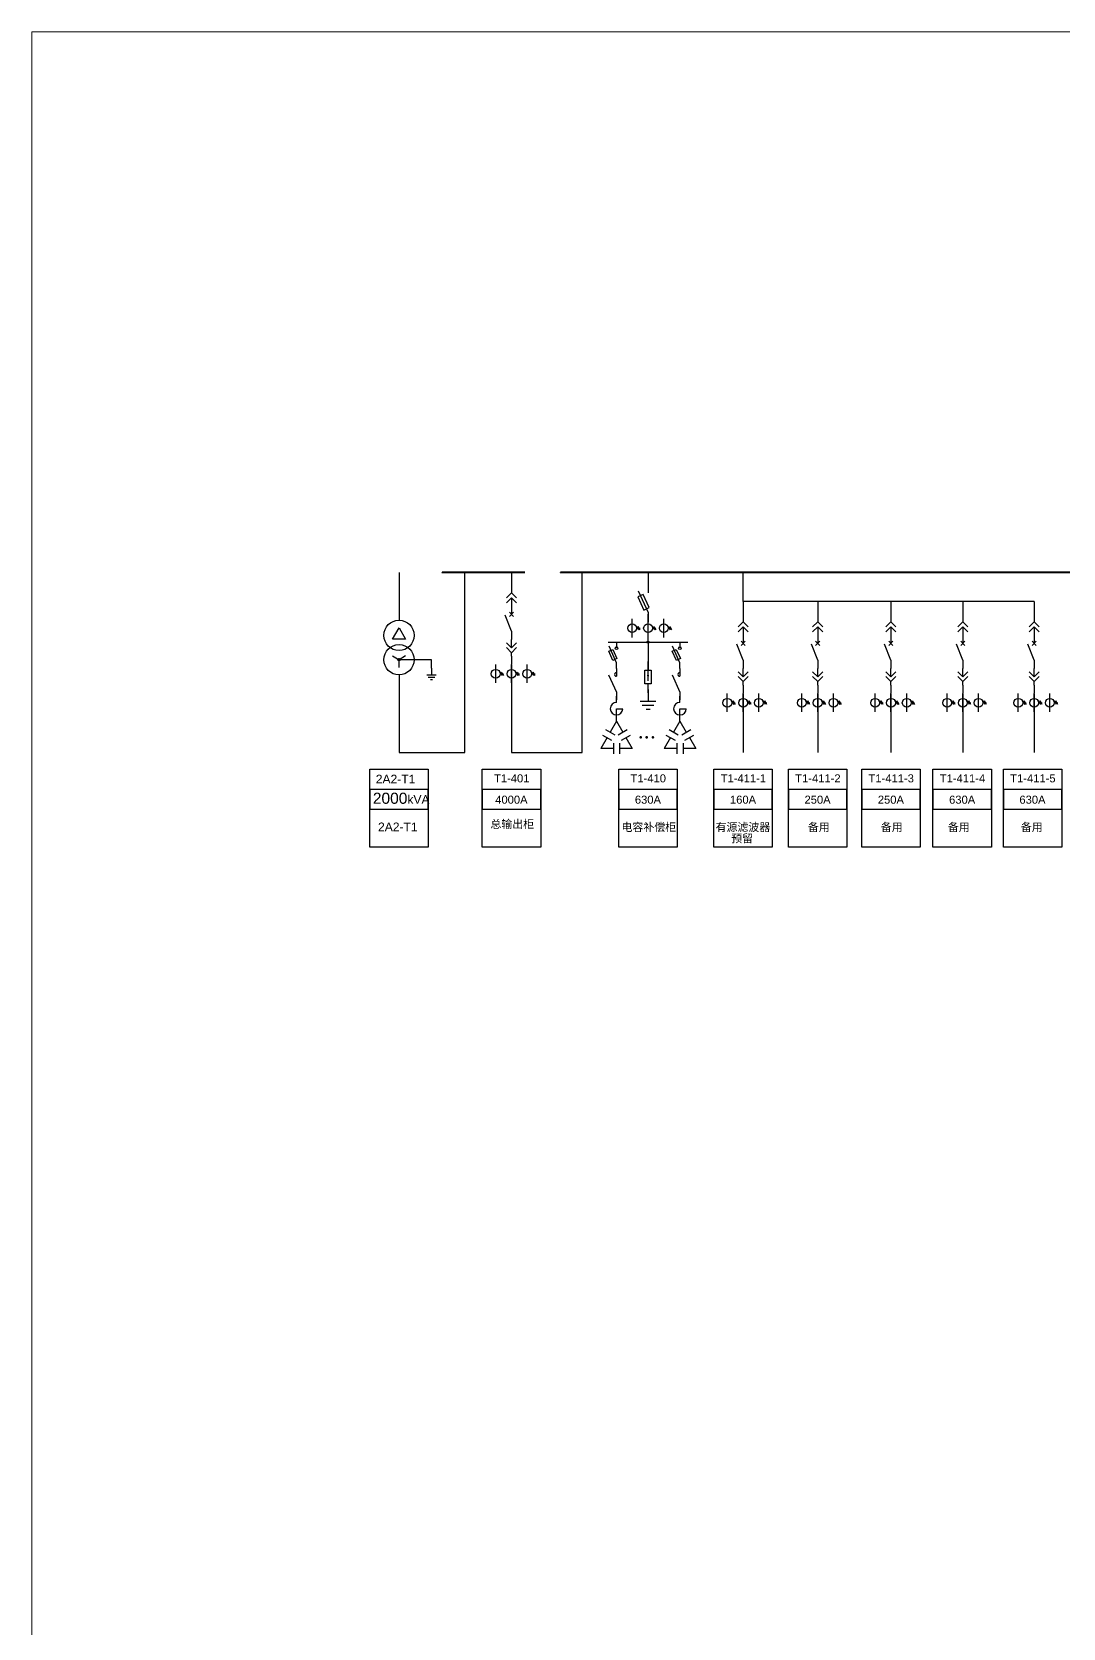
# Model space of a CAD drawing. Header units: millimetres. Extents: x -3460 to -460, y 6070 to 9130.
# Drawn here: x -2276.2 to -2184.3, y 7526.2 to 7668.4 of the extents above; entities that cross this region are included whole.
import ezdxf
from ezdxf.enums import TextEntityAlignment as Align

# ---------------------------------------------------------------- set-up
doc = ezdxf.new("R2010")
doc.units = ezdxf.units.MM
doc.header["$LTSCALE"] = 1000
doc.header["$MEASUREMENT"] = 0
doc.linetypes.add('CENTER', pattern=[2, 1.25, -0.25, 0.25, -0.25])
doc.linetypes.add('CONTINOUS', pattern=[0])
doc.styles.get("Standard").update_dxf_attribs({"font": 'arial.ttf'})

# ---------------------------------------------------------------- blocks, each defined once
blk = doc.blocks.new('DYDQAA05')
at = {"color": 0}
blk.add_lwpolyline([(0, 0), (0, -7)], dxfattribs=at)
blk = doc.blocks.new('DYDQAA03')
at = {"color": 0}
for points in [[(0, 0), (0, -1.5)], [(-2.12, -3.62), (0, -1.5)], [(-2.12, -5.62), (0, -3.5)], [(2.12, -3.62), (0, -1.5)], [(2.12, -5.62), (0, -3.5)], [(0, -3.5), (0, -7)]]:
    blk.add_lwpolyline(points, dxfattribs=at)
blk = doc.blocks.new('DYDQAA09')
at = {"color": 0}
blk.add_lwpolyline([(0, 0), (0, -3.5)], dxfattribs=at)
blk.add_lwpolyline([(0, 0), (0, -3.5)], dxfattribs=at)
blk.add_lwpolyline([(0, 0), (0, -3.5)], dxfattribs=at)
blk.add_lwpolyline([(0, 0), (0, -3.5)], dxfattribs=at)
blk.add_lwpolyline([(0, 0), (0, -3.5)], dxfattribs=at)
blk.add_lwpolyline([(0, 0), (0, -3.5)], dxfattribs=at)
blk.add_lwpolyline([(0, 0), (0, -3.5)], dxfattribs=at)
blk.add_lwpolyline([(0, 0), (0, -3.5)], dxfattribs=at)
blk.add_lwpolyline([(0, 0), (0, -3.5)], dxfattribs=at)
blk = doc.blocks.new('DYDQ0201')
at = {"color": 0}
for points in [[(0.86, -0.86), (-0.86, 0.86)], [(-0.86, -0.86), (0.86, 0.86)], [(0, -7), (-2.61, -0.37)]]:
    blk.add_lwpolyline(points, dxfattribs=at)
blk = doc.blocks.new('DYDQAA04')
at = {"color": 0}
for points in [[(0, -3.5), (0, 0)], [(-2.12, -1.38), (0, -3.5)], [(-2.12, -3.38), (0, -5.5)], [(2.12, -1.38), (0, -3.5)], [(2.12, -3.38), (0, -5.5)], [(0, -7), (0, -5.5)]]:
    blk.add_lwpolyline(points, dxfattribs=at)
blk = doc.blocks.new('A$C03DD39B5')
for p, q in [((417, 475), (283, 392)), ((417, 422), (283, 339)), ((350, 333), (350, 467))]:
    blk.add_line(p, q)
blk.add_lwpolyline([(700, 167), (0, 167)])
blk.add_circle((350, 167), 167)
blk = doc.blocks.new('$element$00000530')
for points in [[(-0.291, -0.342), (-0.139, -0.275), (0.017, -0.625), (-0.136, -0.693), (-0.291, -0.342)], [(0, -1), (0, -0.78), (-0.283, -0.152)], [(-0.05, -0.183), (0.05, -0.183)], [(0, 0), (0, -0.183)]]:
    blk.add_lwpolyline(points)
blk.add_circle((0, -0.233), 0.05)
at = {"flags": 9}
blk.add_attdef('S', (0, 0), '', height=0.00000667, dxfattribs=at)
blk = doc.blocks.new('M_M4')
blk.add_line((-0.25, -0.2), (0, -0.75))
for points in [[(0, 0), (0, -0.25)], [(0, -0.75), (0, -1)]]:
    blk.add_lwpolyline(points)
blk.add_arc((-0.008, -0.192), 0.0589, 81.8699, 278.1301)
at = {"width": 0.8, "flags": 9}
blk.add_attdef('S', (0.25, -0.5), '', height=0.2, dxfattribs=at)
blk = doc.blocks.new('M_M23')
for p, q in [((0, -0.5), (-0.25, -0.5)), ((0, -0.25), (0, -0.5))]:
    blk.add_line(p, q)
for points in [[(0, 0), (0, -0.25)], [(0, -0.75), (0, -1)]]:
    blk.add_lwpolyline(points)
blk.add_arc((0, -0.5), 0.25, 270, 180)
at = {"width": 0.8, "flags": 9}
blk.add_attdef('S', (0.25, -0.5), '', height=0.2, dxfattribs=at)
blk = doc.blocks.new('M_M44IVD')
for points in [[(0, 0), (-0.2, -0.346)], [(0, 0), (0.2, -0.346)], [(-0.444, -0.436), (-0.156, -0.603)], [(-0.344, -0.263), (-0.056, -0.43)], [(0.056, -0.43), (0.344, -0.263)], [(0.156, -0.603), (0.444, -0.436)], [(-0.3, -0.52), (-0.5, -0.866)], [(-0.1, -0.866), (-0.5, -0.866)], [(-0.1, -0.699), (-0.1, -1.033)], [(0.1, -0.699), (0.1, -1.033)], [(0.5, -0.866), (0.1, -0.866)], [(0.3, -0.52), (0.5, -0.866)]]:
    blk.add_lwpolyline(points)
at = {"width": 0.8, "flags": 9}
blk.add_attdef('S', (0.25, -0.5), '', height=0.2, dxfattribs=at)
blk = doc.blocks.new('M_M17')
for p, q in [((-0.1, -0.717), (-0.1, -0.283)), ((-0.1, -0.283), (0.1, -0.283)), ((0, -0.383), (0, -0.717)), ((0.1, -0.283), (0.1, -0.717)), ((0.1, -0.717), (-0.1, -0.717))]:
    blk.add_line(p, q)
for points in [[(0, 0), (0, -0.283)], [(0, -0.717), (0, -1)]]:
    blk.add_lwpolyline(points)
for points in [[(-0.033, -0.567), (0.033, -0.567), (0, -0.367), (0.033, -0.567)], [(0.033, -0.567), (0, -0.367), (-0.033, -0.567), (0.033, -0.567)], [(0, -0.367), (-0.033, -0.567), (0.033, -0.567), (0, -0.367)]]:
    blk.add_solid(points)
at = {"width": 0.8, "flags": 9}
blk.add_attdef('S', (0.25, -0.5), '', height=0.2, dxfattribs=at)
blk = doc.blocks.new('M_M24')
for p, q in [((-0.25, -0.375), (0.25, -0.375)), ((-0.1875, -0.5), (0.1875, -0.5)), ((-0.0625, -0.625), (0.0625, -0.625))]:
    blk.add_line(p, q)
blk.add_lwpolyline([(0, 0), (0, -0.375)])
at = {"width": 0.8, "flags": 9}
blk.add_attdef('S', (0.25, -0.5), '', height=0.2, dxfattribs=at)

msp = doc.modelspace()

# ---------------------------------------------------------------- linework, layer by layer
at = {"color": 0}
for p, q in [((-2243.46, 7620.23, -24728.53), (-2243.46, 7615.99, -29339.48)), ((-2237.6, 7604.21, -29339.48), (-2237.6, 7620.23, -27554.09)), ((-2244.04, 7614.3, -29339.48), (-2243.46, 7615.31, -29339.48)), ((-2244.04, 7614.3, -29339.48), (-2243.46, 7615.31, -29339.48)), ((-2242.87, 7614.3, -29339.48), (-2244.04, 7614.3, -29339.48)), ((-2243.46, 7615.31, -29339.48), (-2242.87, 7614.3, -29339.48)), ((-2244.04, 7612.81, -29339.48), (-2243.46, 7612.47, -29339.48)), ((-2242.87, 7612.81, -29339.48), (-2243.46, 7612.47, -29339.48)), ((-2243.47, 7612.57, -29339.48), (-2243.56, 7612.48, -29339.48)), ((-2243.42, 7612.57, -29339.48), (-2243.55, 7612.44, -29339.48)), ((-2243.5, 7612.56, -29339.48), (-2243.55, 7612.51, -29339.48)), ((-2243.41, 7612.56, -29339.48), (-2243.54, 7612.42, -29339.48)), ((-2243.38, 7612.54, -29339.48), (-2243.52, 7612.39, -29339.48)), ((-2243.37, 7612.52, -29339.48), (-2243.51, 7612.38, -29339.48)), ((-2243.36, 7612.49, -29339.48), (-2243.48, 7612.37, -29339.48)), ((-2243.46, 7611.79, -29339.48), (-2243.46, 7612.47, -29339.48)), ((-2240.57, 7612.47, -29339.48), (-2243.46, 7612.47, -29339.48)), ((-2243.35, 7612.47, -29339.48), (-2243.45, 7612.37, -29339.48)), ((-2243.46, 7611.12, -29339.48), (-2243.46, 7604.21, -29339.48)), ((-2240.97, 7611.12, -29339.48), (-2240.16, 7611.12, -29339.48)), ((-2240.87, 7610.91, -29339.48), (-2240.26, 7610.91, -29339.48)), ((-2240.67, 7610.71, -29339.48), (-2240.47, 7610.71, -29339.48)), ((-2243.46, 7604.21, -29339.48), (-2237.6, 7604.21, -29339.48))]:
    msp.add_line(p, q, dxfattribs=at)
for p, q in [((-2227.14, 7604.21, -27554.09), (-2227.14, 7620.23, -27554.09)), ((-2212.81, 7617.65, -28937.32), (-2212.81, 7620.23, -27554.04)), ((-2186.89, 7617.65, -28937.37), (-2212.81, 7617.65, -28937.37)), ((-2221.28, 7614.13, -27554.09), (-2221.28, 7614.46, -27554.09)), ((-2224.09, 7614.03, -27554.09), (-2224.09, 7613.63, -27554.09)), ((-2233.44, 7611.99, -27554.09), (-2233.44, 7610.35, -27554.09)), ((-2233.44, 7610.35, -27554.09), (-2233.44, 7604.21, -27554.09)), ((-2212.81, 7609.41, -26736.15), (-2212.81, 7607.77, -26736.15)), ((-2206.17, 7609.41, -26736.15), (-2206.17, 7607.77, -26736.15)), ((-2199.65, 7609.41, -26736.15), (-2199.65, 7607.77, -26736.15)), ((-2193.24, 7609.41, -26736.15), (-2193.24, 7607.77, -26736.15)), ((-2186.89, 7609.41, -26736.15), (-2186.89, 7607.77, -26736.15)), ((-2212.81, 7607.77, -26736.15), (-2212.81, 7604.21, -26736.15)), ((-2206.17, 7607.77, -26736.15), (-2206.17, 7604.21, -26736.15)), ((-2199.65, 7607.77, -26736.15), (-2199.65, 7604.21, -26736.15)), ((-2193.24, 7607.77, -26736.15), (-2193.24, 7604.21, -26736.15)), ((-2186.89, 7607.77, -26736.15), (-2186.89, 7604.21, -26736.15)), ((-2233.44, 7604.21, -27554.09), (-2227.14, 7604.21, -27554.09))]:
    msp.add_line(p, q)
at = {"linetype": 'Continuous'}
for p, q in [((-2222.16, 7618.62, -27554.09), (-2221.28, 7616.69, -27554.09)), ((-2221.28, 7616.24, -27554.09), (-2221.28, 7616.53, -27554.09)), ((-2221.28, 7615.78, -27554.09), (-2221.28, 7616.42, -27554.09)), ((-2224.84, 7614.03, -27554.09), (-2217.73, 7614.03, -27554.09)), ((-2221.28, 7614.03, -27554.09), (-2221.28, 7611.57, -27554.09))]:
    msp.add_line(p, q, dxfattribs=at)
at = {"color": 0, "linetype": 'CENTER', "ltscale": 0.5}
msp.add_line((-2240.57, 7611.73, -29339.48), (-2240.57, 7612.47, -29339.48), dxfattribs=at)
at = {"color": 1, "lineweight": 13, "ltscale": 0.001071}
msp.add_lwpolyline([(-2276.16, 7668.39), (-1872, 7668.39), (-1872, 7350), (-2276.16, 7350)], close=True, dxfattribs=at)
at = {"color": 1, "lineweight": 40, "ltscale": 100, "elevation": -27554.09}
for points in [[(-2232.24, 7620.23), (-2239.61, 7620.23), (-2239.61, 7620.23)], [(-2121.38, 7620.23), (-2229.07, 7620.23), (-2229.07, 7620.23)]]:
    msp.add_lwpolyline(points, dxfattribs=at)
at = {"linetype": 'Continuous', "elevation": -27554.09}
for points in [[(-2221.28, 7620.23), (-2221.28, 7618.44)], [(-2221.28, 7619.32), (-2221.28, 7618.44)], [(-2221.28, 7616.69), (-2221.28, 7615.81)]]:
    msp.add_lwpolyline(points, dxfattribs=at)
msp.add_lwpolyline([(-2221.66, 7616.9), (-2221.19, 7617.11), (-2221.72, 7618.28), (-2222.19, 7618.06)], close=True, dxfattribs=at)
at = {"color": 0, "elevation": -29339.48}
msp.add_lwpolyline([(-2240.57, 7611.73), (-2240.57, 7611.12)], dxfattribs=at)
at = {"lineweight": -2, "ltscale": 100, "const_width": 0.117, "elevation": -27840.37}
for points in [[(-2221.99, 7605.56, 1), (-2221.88, 7605.56, 1)], [(-2221.46, 7605.56, 1), (-2221.34, 7605.56, 1)], [(-2220.9, 7605.56, 1), (-2220.79, 7605.56, 1)]]:
    msp.add_lwpolyline(points, format="xyb", close=True, dxfattribs=at)
for points, elevation in [([(-2246.06, 7602.72), (-2240.85, 7602.72), (-2240.85, 7595.77), (-2246.06, 7595.77)], -24787.88), ([(-2236.05, 7602.72), (-2230.84, 7602.72), (-2230.84, 7595.77), (-2236.05, 7595.77)], -28372.03), ([(-2223.89, 7602.72), (-2218.68, 7602.72), (-2218.68, 7595.77), (-2223.89, 7595.77)], -27397.72), ([(-2215.42, 7602.72), (-2210.21, 7602.72), (-2210.21, 7595.77), (-2215.42, 7595.77)], -27554.09), ([(-2208.78, 7602.72), (-2203.57, 7602.72), (-2203.57, 7595.77), (-2208.78, 7595.77)], -27554.09), ([(-2202.25, 7602.72), (-2197.04, 7602.72), (-2197.04, 7595.77), (-2202.25, 7595.77)], -27554.09), ([(-2195.9, 7602.72), (-2190.69, 7602.72), (-2190.69, 7595.77), (-2195.9, 7595.77)], -27554.09), ([(-2189.63, 7602.72), (-2184.42, 7602.72), (-2184.42, 7595.77), (-2189.63, 7595.77)], -27554.09), ([(-2246.06, 7599.17), (-2240.85, 7599.17), (-2240.85, 7600.9), (-2246.06, 7600.9)], -24787.88), ([(-2236.05, 7599.17), (-2230.84, 7599.17), (-2230.84, 7600.9), (-2236.05, 7600.9)], -28372.03), ([(-2223.89, 7599.17), (-2218.68, 7599.17), (-2218.68, 7600.9), (-2223.89, 7600.9)], -27397.72), ([(-2215.42, 7599.17), (-2210.21, 7599.17), (-2210.21, 7600.9), (-2215.42, 7600.9)], -27554.09), ([(-2208.78, 7599.17), (-2203.57, 7599.17), (-2203.57, 7600.9), (-2208.78, 7600.9)], -27554.09), ([(-2202.25, 7599.17), (-2197.04, 7599.17), (-2197.04, 7600.9), (-2202.25, 7600.9)], -27554.09), ([(-2195.9, 7599.17), (-2190.69, 7599.17), (-2190.69, 7600.9), (-2195.9, 7600.9)], -27554.09), ([(-2189.63, 7599.17), (-2184.42, 7599.17), (-2184.42, 7600.9), (-2189.63, 7600.9)], -27554.09)]:
    msp.add_lwpolyline(points, close=True, dxfattribs=dict(elevation=elevation))
at = {"color": 0, "linetype": 'CONTINOUS'}
for centre in [(-2243.46, 7614.64, -29339.48), (-2243.46, 7612.47, -29339.48)]:
    msp.add_circle(centre, 1.35, dxfattribs=at)
msp.add_circle((-2221.28, 7614.03, -27554.09), 0.0936)
at = {"color": 0}
msp.add_circle((-2243.46, 7612.47, -29339.48), 0.101, dxfattribs=at)

# ---------------------------------------------------------------- block references
for name, p, xscale, yscale, zscale in [('DYDQAA05', (-2233.44, 7620.23, -29755.31), 0.2128962921302706, 0.2128962921302706, 0.2128962921302706), ('DYDQAA03', (-2233.44, 7618.74, -29755.31), 0.2128962921302706, 0.2128962921302706, 0.2128962921302706), ('DYDQAA09', (-2233.44, 7617.25, -29755.31), 0.2128962921302706, 0.2128962921302706, 0.2128962921302706), ('DYDQAA05', (-2212.81, 7617.65, -28937.37), 0.2128962921302706, 0.2128962921302706, 0.2128962921302706), ('DYDQAA05', (-2206.17, 7617.65, -28937.37), 0.2128962921302706, 0.2128962921302706, 0.2128962921302706), ('DYDQAA05', (-2199.65, 7617.65, -28937.37), 0.2128962921302706, 0.2128962921302706, 0.2128962921302706), ('DYDQAA05', (-2193.24, 7617.65, -28937.37), 0.2128962921302706, 0.2128962921302706, 0.2128962921302706), ('DYDQAA05', (-2186.89, 7617.65, -28937.37), 0.2128962921302706, 0.2128962921302706, 0.2128962921302706), ('DYDQ0201', (-2233.44, 7616.51, -29755.31), 0.2128962921302706, 0.2128962921302706, 0.2128962921302706), ('DYDQAA03', (-2212.81, 7616.16, -28937.37), 0.2128962921302706, 0.2128962921302706, 0.2128962921302706), ('DYDQAA03', (-2206.17, 7616.16, -28937.37), 0.2128962921302706, 0.2128962921302706, 0.2128962921302706), ('DYDQAA03', (-2199.65, 7616.16, -28937.37), 0.2128962921302706, 0.2128962921302706, 0.2128962921302706), ('DYDQAA03', (-2193.24, 7616.16, -28937.37), 0.2128962921302706, 0.2128962921302706, 0.2128962921302706), ('DYDQAA03', (-2186.89, 7616.16, -28937.37), 0.2128962921302706, 0.2128962921302706, 0.2128962921302706), ('DYDQAA04', (-2233.44, 7614.27, -29755.31), 0.2128962921302706, 0.2128962921302706, 0.2128962921302706), ('DYDQAA09', (-2233.44, 7615.02, -29755.31), 0.2128962921302706, 0.2128962921302706, 0.2128962921302706), ('DYDQ0201', (-2212.81, 7613.93, -28937.37), 0.2128962921302706, 0.2128962921302706, 0.2128962921302706), ('DYDQAA09', (-2212.81, 7614.67, -28937.37), 0.2128962921302706, 0.2128962921302706, 0.2128962921302706), ('DYDQ0201', (-2206.17, 7613.93, -28937.37), 0.2128962921302706, 0.2128962921302706, 0.2128962921302706), ('DYDQAA09', (-2206.17, 7614.67, -28937.37), 0.2128962921302706, 0.2128962921302706, 0.2128962921302706), ('DYDQ0201', (-2199.65, 7613.93, -28937.37), 0.2128962921302706, 0.2128962921302706, 0.2128962921302706), ('DYDQAA09', (-2199.65, 7614.67, -28937.37), 0.2128962921302706, 0.2128962921302706, 0.2128962921302706), ('DYDQ0201', (-2193.24, 7613.93, -28937.37), 0.2128962921302706, 0.2128962921302706, 0.2128962921302706), ('DYDQAA09', (-2193.24, 7614.67, -28937.37), 0.2128962921302706, 0.2128962921302706, 0.2128962921302706), ('DYDQ0201', (-2186.89, 7613.93, -28937.37), 0.2128962921302706, 0.2128962921302706, 0.2128962921302706), ('DYDQAA09', (-2186.89, 7614.67, -28937.37), 0.2128962921302706, 0.2128962921302706, 0.2128962921302706), ('DYDQAA09', (-2233.44, 7612.78, -29755.31), 0.2128962921302706, 0.2128962921302706, 0.2128962921302706), ('M_M4', (-2224.09, 7611.7, -27554.09), 2.806660772809213, 2.806660772809213, 2.806660772809213), ('M_M4', (-2218.44, 7611.7, -27554.09), 2.806660772809213, 2.806660772809213, 2.806660772809213), ('DYDQAA04', (-2212.81, 7611.69, -28937.37), 0.2128962921302706, 0.2128962921302706, 0.2128962921302706), ('DYDQAA09', (-2212.81, 7612.44, -28937.37), 0.2128962921302706, 0.2128962921302706, 0.2128962921302706), ('DYDQAA04', (-2206.17, 7611.69, -28937.37), 0.2128962921302706, 0.2128962921302706, 0.2128962921302706), ('DYDQAA09', (-2206.17, 7612.44, -28937.37), 0.2128962921302706, 0.2128962921302706, 0.2128962921302706), ('DYDQAA04', (-2199.65, 7611.69, -28937.37), 0.2128962921302706, 0.2128962921302706, 0.2128962921302706), ('DYDQAA09', (-2199.65, 7612.44, -28937.37), 0.2128962921302706, 0.2128962921302706, 0.2128962921302706), ('DYDQAA04', (-2193.24, 7611.69, -28937.37), 0.2128962921302706, 0.2128962921302706, 0.2128962921302706), ('DYDQAA09', (-2193.24, 7612.44, -28937.37), 0.2128962921302706, 0.2128962921302706, 0.2128962921302706), ('DYDQAA04', (-2186.89, 7611.69, -28937.37), 0.2128962921302706, 0.2128962921302706, 0.2128962921302706), ('DYDQAA09', (-2186.89, 7612.44, -28937.37), 0.2128962921302706, 0.2128962921302706, 0.2128962921302706), ('M_M24', (-2221.28, 7609.83, -27554.09), 2.806660772809213, 2.806660772809213, 2.806660772809213), ('DYDQAA09', (-2212.81, 7610.2, -28937.37), 0.2128962921302706, 0.2128962921302706, 0.2128962921302706), ('DYDQAA09', (-2206.17, 7610.2, -28937.37), 0.2128962921302706, 0.2128962921302706, 0.2128962921302706), ('DYDQAA09', (-2199.65, 7610.2, -28937.37), 0.2128962921302706, 0.2128962921302706, 0.2128962921302706), ('DYDQAA09', (-2193.24, 7610.2, -28937.37), 0.2128962921302706, 0.2128962921302706, 0.2128962921302706), ('DYDQAA09', (-2186.89, 7610.2, -28937.37), 0.2128962921302706, 0.2128962921302706, 0.2128962921302706), ('M_M23', (-2224.09, 7606.99, -27554.09), -2.24532861824737, -2.24532861824737, 2.245328618247297), ('M_M23', (-2218.44, 7606.99, -27554.09), -2.24532861824737, -2.24532861824737, 2.245328618247297), ('M_M44IVD', (-2224.09, 7606.99, -27554.09), 2.806660772809213, 2.806660772809213, 2.806660772809213), ('M_M44IVD', (-2218.44, 7606.99, -27554.09), 2.806660772809213, 2.806660772809213, 2.806660772809213)]:
    msp.add_blockref(name, p, dxfattribs=dict(xscale=xscale, yscale=yscale, zscale=zscale))
at = {"linetype": 'Continuous', "xscale": 0.00233888397733859, "yscale": 0.00233888397733859, "zscale": 0.00233888397733859, "rotation": 270}
for p in [(-2223.08, 7616.1, -27554.09), (-2221.67, 7616.1, -27554.09), (-2220.27, 7616.1, -27554.09), (-2235.24, 7612.04, -27554.09), (-2233.83, 7612.04, -27554.09), (-2232.43, 7612.04, -27554.09), (-2214.61, 7609.46, -26736.15), (-2213.2, 7609.46, -26736.15), (-2211.8, 7609.46, -26736.15), (-2207.97, 7609.46, -26736.15), (-2206.56, 7609.46, -26736.15), (-2205.16, 7609.46, -26736.15), (-2201.44, 7609.46, -26736.15), (-2200.03, 7609.46, -26736.15), (-2198.63, 7609.46, -26736.15), (-2195.03, 7609.46, -26736.15), (-2193.63, 7609.46, -26736.15), (-2192.23, 7609.46, -26736.15), (-2188.69, 7609.46, -26736.15), (-2187.28, 7609.46, -26736.15), (-2185.88, 7609.46, -26736.15)]:
    msp.add_blockref('A$C03DD39B5', p, dxfattribs=at)
at = {"linetype": 'Continuous', "xscale": 2.33888397733859, "yscale": 2.33888397733859, "zscale": 2.33888397733859}
for p in [(-2224.09, 7614.03, -27554.09), (-2218.44, 7614.03, -27554.09)]:
    msp.add_blockref('$element$00000530', p, dxfattribs=at)
at = {"xscale": 2.806660772809213, "yscale": 2.806660772809213, "zscale": 2.806660772809213, "rotation": 180}
msp.add_blockref('M_M17', (-2221.28, 7609.52, -27554.09), dxfattribs=at)

# ---------------------------------------------------------------- texts
at = {"lineweight": 0}
for s, p in [('T1-401', (-2233.42, 7601.55, -29755.31)), ('T1-410', (-2221.26, 7601.55, -28781)), ('T1-411-1', (-2212.79, 7601.55, -28937.37)), ('T1-411-2', (-2206.15, 7601.55, -28937.37)), ('T1-411-3', (-2199.62, 7601.55, -28937.37)), ('T1-411-4', (-2193.27, 7601.55, -28937.37)), ('T1-411-5', (-2187, 7601.55, -28937.37)), ('4000A', (-2233.45, 7599.65, -29755.31)), ('630A', (-2221.29, 7599.65, -28781)), ('160A', (-2212.82, 7599.65, -28937.37)), ('250A', (-2206.18, 7599.65, -28937.37)), ('250A', (-2199.65, 7599.65, -28937.37)), ('630A', (-2193.3, 7599.65, -28937.37)), ('630A', (-2187.04, 7599.65, -28937.37)), ('总输出柜', (-2233.37, 7597.47, -29755.31)), ('电容补偿柜', (-2221.21, 7597.2, -28781)), ('有源滤波器', (-2212.83, 7597.2, -28558.57)), ('预留', (-2212.9, 7596.2, -28432.27)), ('备用', (-2206.07, 7597.2, -28937.37)), ('备用', (-2199.57, 7597.2, -28937.37)), ('备用', (-2193.6, 7597.2, -28937.37)), ('备用', (-2187.1, 7597.2, -28937.37))]:
    msp.add_text(s, height=0.713, dxfattribs=at).set_placement(p, align=Align.CENTER)
at = {"width": 1.1343, "attachment_point": 1}
for s, insert, char_height in [('2A2-T1', (-2245.53, 7602.23, -20787.9), 0.77), ('{\\H0.9x;2000\\H0.77778x;kVA\\P', (-2245.79, 7600.63, -26076.26), 1.1), ('2A2-T1', (-2245.33, 7597.97, -20787.9), 0.77)]:
    msp.add_mtext(s, dxfattribs=dict(at, insert=insert, char_height=char_height))

doc.saveas('drawing.dxf')
